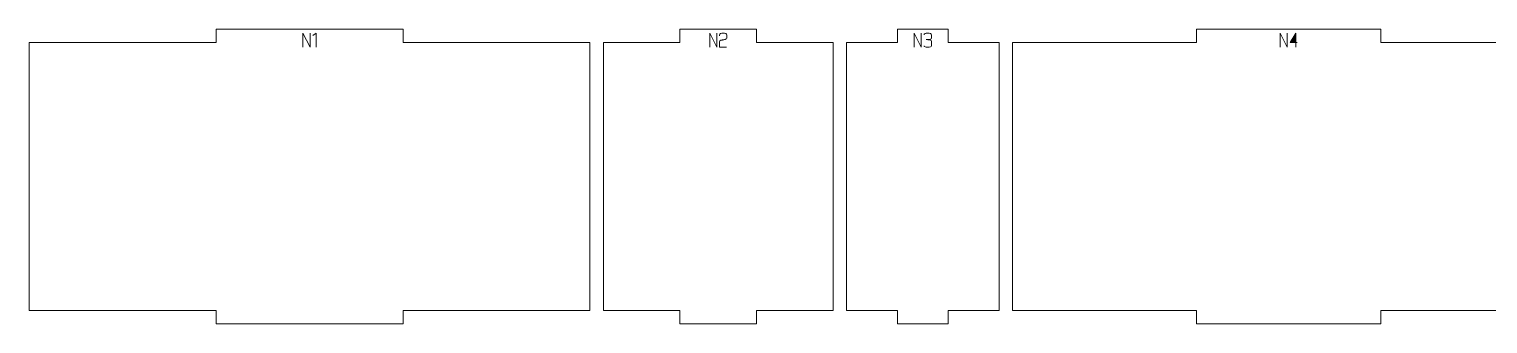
# Model space of a CAD drawing. Header units: centimetres. Extents: x -249 to 275, y -506 to 461.
# Drawn here: x 38 to 70.68, y 319.2 to 325.8 of the extents above; entities that cross this region are included whole.
import ezdxf

# ---------------------------------------------------------------- set-up
doc = ezdxf.new("R2010")
doc.units = ezdxf.units.CM
doc.header["$MEASUREMENT"] = 0
doc.layers.add('Capa 1', color=7, linetype='Continuous')

msp = doc.modelspace()

# ---------------------------------------------------------------- hatches: boundary and pattern name
at = {"layer": 'Capa 1', "true_color": 0x3e4095}
h = msp.add_hatch(color=175, dxfattribs=at)
edge = h.paths.add_edge_path()
edge.add_spline(control_points=[(44.13086, 325.39701), (44.13086, 325.39701), (44.13086, 325.71345), (44.13086, 325.71345), (44.13086, 325.71345), (44.28954, 325.39701), (44.28954, 325.39701), (44.28954, 325.39701), (44.28954, 325.71345), (44.28954, 325.71345), (44.28954, 325.71345), (44.28954, 325.39701), (44.28954, 325.39701), (44.28954, 325.39701), (44.13086, 325.71345), (44.13086, 325.71345), (44.13086, 325.71345), (44.13086, 325.39701), (44.13086, 325.39701)], knot_values=[0, 0, 0, 0, 0.16666667, 0.16666667, 0.16666667, 0.33333333, 0.33333333, 0.33333333, 0.5, 0.5, 0.5, 0.66666667, 0.66666667, 0.66666667, 0.83333333, 0.83333333, 0.83333333, 1, 1, 1, 1], degree=3, periodic=1)
h = msp.add_hatch(color=175, dxfattribs=at)
edge = h.paths.add_edge_path()
edge.add_spline(control_points=[(44.42712, 325.71391), (44.42712, 325.71391), (44.35099, 325.66117), (44.35099, 325.66117), (44.35099, 325.66117), (44.42712, 325.71391), (44.42712, 325.71391), (44.42712, 325.71391), (44.42712, 325.39701), (44.42712, 325.39701), (44.42712, 325.39701), (44.42712, 325.71391), (44.42712, 325.71391)], knot_values=[0, 0, 0, 0, 0.25, 0.25, 0.25, 0.5, 0.5, 0.5, 0.75, 0.75, 0.75, 1, 1, 1, 1], degree=3, periodic=1)
h = msp.add_hatch(color=175, dxfattribs=at)
edge = h.paths.add_edge_path()
edge.add_spline(control_points=[(53.24235, 325.39701), (53.24235, 325.39701), (53.24235, 325.71345), (53.24235, 325.71345), (53.24235, 325.71345), (53.40103, 325.39701), (53.40103, 325.39701), (53.40103, 325.39701), (53.40103, 325.71345), (53.40103, 325.71345), (53.40103, 325.71345), (53.40103, 325.39701), (53.40103, 325.39701), (53.40103, 325.39701), (53.24235, 325.71345), (53.24235, 325.71345), (53.24235, 325.71345), (53.24235, 325.39701), (53.24235, 325.39701)], knot_values=[0, 0, 0, 0, 0.16666667, 0.16666667, 0.16666667, 0.33333333, 0.33333333, 0.33333333, 0.5, 0.5, 0.5, 0.66666667, 0.66666667, 0.66666667, 0.83333333, 0.83333333, 0.83333333, 1, 1, 1, 1], degree=3, periodic=1)
h = msp.add_hatch(color=175, dxfattribs=at)
edge = h.paths.add_edge_path()
edge.add_spline(control_points=[(53.46202, 325.39701), (53.46202, 325.39701), (53.46202, 325.52955), (53.46202, 325.52955), (53.46294, 325.54147), (53.47379, 325.55064), (53.49458, 325.55706), (53.50314, 325.55768), (53.51132, 325.55867), (53.51912, 325.56005), (53.52691, 325.56142), (53.53479, 325.56287), (53.54274, 325.5644), (53.55741, 325.56685), (53.56865, 325.56884), (53.57644, 325.57036), (53.58424, 325.57189), (53.59181, 325.57388), (53.59915, 325.57633), (53.6181, 325.58336), (53.62758, 325.59238), (53.62758, 325.60338), (53.62758, 325.60338), (53.62758, 325.67814), (53.62758, 325.67814), (53.62758, 325.68792), (53.61971, 325.69625), (53.60396, 325.70313), (53.58822, 325.71001), (53.56857, 325.71345), (53.54503, 325.71345), (53.52149, 325.71345), (53.50184, 325.71001), (53.4861, 325.70313), (53.47035, 325.69625), (53.46248, 325.68792), (53.46248, 325.67814), (53.46248, 325.67814), (53.46248, 325.65567), (53.46248, 325.65567), (53.46248, 325.65567), (53.46248, 325.67814), (53.46248, 325.67814), (53.46248, 325.68792), (53.47035, 325.69625), (53.4861, 325.70313), (53.50184, 325.71001), (53.52149, 325.71345), (53.54503, 325.71345), (53.56857, 325.71345), (53.58822, 325.71001), (53.60396, 325.70313), (53.61971, 325.69625), (53.62758, 325.68792), (53.62758, 325.67814), (53.62758, 325.67814), (53.62758, 325.60338), (53.62758, 325.60338), (53.62758, 325.59238), (53.6181, 325.58336), (53.59915, 325.57633), (53.59181, 325.57388), (53.58424, 325.57189), (53.57644, 325.57036), (53.56865, 325.56884), (53.55741, 325.56685), (53.54274, 325.5644), (53.53479, 325.56287), (53.52691, 325.56142), (53.51912, 325.56005), (53.51132, 325.55867), (53.50314, 325.55768), (53.49458, 325.55706), (53.47379, 325.55064), (53.46294, 325.54147), (53.46202, 325.52955), (53.46202, 325.52955), (53.46202, 325.39701), (53.46202, 325.39701), (53.46202, 325.39701), (53.61887, 325.39701), (53.61887, 325.39701), (53.61887, 325.39701), (53.46202, 325.39701), (53.46202, 325.39701)], knot_values=[0, 0, 0, 0, 0.03571429, 0.03571429, 0.03571429, 0.07142857, 0.07142857, 0.07142857, 0.10714286, 0.10714286, 0.10714286, 0.14285714, 0.14285714, 0.14285714, 0.17857143, 0.17857143, 0.17857143, 0.21428571, 0.21428571, 0.21428571, 0.25, 0.25, 0.25, 0.28571429, 0.28571429, 0.28571429, 0.32142857, 0.32142857, 0.32142857, 0.35714286, 0.35714286, 0.35714286, 0.39285714, 0.39285714, 0.39285714, 0.42857143, 0.42857143, 0.42857143, 0.46428571, 0.46428571, 0.46428571, 0.5, 0.5, 0.5, 0.53571429, 0.53571429, 0.53571429, 0.57142857, 0.57142857, 0.57142857, 0.60714286, 0.60714286, 0.60714286, 0.64285714, 0.64285714, 0.64285714, 0.67857143, 0.67857143, 0.67857143, 0.71428571, 0.71428571, 0.71428571, 0.75, 0.75, 0.75, 0.78571429, 0.78571429, 0.78571429, 0.82142857, 0.82142857, 0.82142857, 0.85714286, 0.85714286, 0.85714286, 0.89285714, 0.89285714, 0.89285714, 0.92857143, 0.92857143, 0.92857143, 0.96428571, 0.96428571, 0.96428571, 1, 1, 1, 1], degree=3, periodic=1)
h = msp.add_hatch(color=175, dxfattribs=at)
edge = h.paths.add_edge_path()
edge.add_spline(control_points=[(57.82485, 325.39701), (57.82485, 325.39701), (57.82485, 325.71345), (57.82485, 325.71345), (57.82485, 325.71345), (57.98353, 325.39701), (57.98353, 325.39701), (57.98353, 325.39701), (57.98353, 325.71345), (57.98353, 325.71345), (57.98353, 325.71345), (57.98353, 325.39701), (57.98353, 325.39701), (57.98353, 325.39701), (57.82485, 325.71345), (57.82485, 325.71345), (57.82485, 325.71345), (57.82485, 325.39701), (57.82485, 325.39701)], knot_values=[0, 0, 0, 0, 0.16666667, 0.16666667, 0.16666667, 0.33333333, 0.33333333, 0.33333333, 0.5, 0.5, 0.5, 0.66666667, 0.66666667, 0.66666667, 0.83333333, 0.83333333, 0.83333333, 1, 1, 1, 1], degree=3, periodic=1)
h = msp.add_hatch(color=175, dxfattribs=at)
edge = h.paths.add_edge_path()
edge.add_spline(control_points=[(58.12753, 325.39701), (58.10399, 325.39701), (58.08434, 325.40045), (58.0686, 325.40733), (58.05285, 325.41421), (58.04498, 325.42254), (58.04498, 325.43232), (58.04498, 325.42254), (58.05285, 325.41421), (58.0686, 325.40733), (58.08434, 325.40045), (58.10399, 325.39701), (58.12753, 325.39701), (58.15107, 325.39701), (58.17072, 325.40045), (58.18646, 325.40733), (58.20221, 325.41421), (58.21008, 325.42254), (58.21008, 325.43232), (58.21008, 325.43232), (58.21008, 325.53551), (58.21008, 325.53551), (58.21008, 325.54377), (58.20442, 325.55095), (58.19311, 325.55706), (58.1818, 325.56318), (58.14863, 325.56731), (58.09359, 325.56945), (58.14832, 325.57281), (58.18119, 325.57679), (58.19219, 325.58137), (58.2032, 325.58596), (58.20916, 325.59345), (58.21008, 325.60384), (58.21008, 325.60384), (58.21008, 325.67814), (58.21008, 325.67814), (58.21008, 325.68792), (58.20221, 325.69625), (58.18646, 325.70313), (58.17072, 325.71001), (58.15107, 325.71345), (58.12753, 325.71345), (58.10399, 325.71345), (58.08434, 325.71001), (58.0686, 325.70313), (58.05285, 325.69625), (58.04498, 325.68792), (58.04498, 325.67814), (58.04498, 325.68792), (58.05285, 325.69625), (58.0686, 325.70313), (58.08434, 325.71001), (58.10399, 325.71345), (58.12753, 325.71345), (58.15107, 325.71345), (58.17072, 325.71001), (58.18646, 325.70313), (58.20221, 325.69625), (58.21008, 325.68792), (58.21008, 325.67814), (58.21008, 325.67814), (58.21008, 325.60384), (58.21008, 325.60384), (58.20916, 325.59345), (58.2032, 325.58596), (58.19219, 325.58137), (58.18119, 325.57679), (58.14832, 325.57281), (58.09359, 325.56945), (58.14863, 325.56731), (58.1818, 325.56318), (58.19311, 325.55706), (58.20442, 325.55095), (58.21008, 325.54377), (58.21008, 325.53551), (58.21008, 325.53551), (58.21008, 325.43232), (58.21008, 325.43232), (58.21008, 325.42254), (58.20221, 325.41421), (58.18646, 325.40733), (58.17072, 325.40045), (58.15107, 325.39701), (58.12753, 325.39701)], knot_values=[0, 0, 0, 0, 0.03571429, 0.03571429, 0.03571429, 0.07142857, 0.07142857, 0.07142857, 0.10714286, 0.10714286, 0.10714286, 0.14285714, 0.14285714, 0.14285714, 0.17857143, 0.17857143, 0.17857143, 0.21428571, 0.21428571, 0.21428571, 0.25, 0.25, 0.25, 0.28571429, 0.28571429, 0.28571429, 0.32142857, 0.32142857, 0.32142857, 0.35714286, 0.35714286, 0.35714286, 0.39285714, 0.39285714, 0.39285714, 0.42857143, 0.42857143, 0.42857143, 0.46428571, 0.46428571, 0.46428571, 0.5, 0.5, 0.5, 0.53571429, 0.53571429, 0.53571429, 0.57142857, 0.57142857, 0.57142857, 0.60714286, 0.60714286, 0.60714286, 0.64285714, 0.64285714, 0.64285714, 0.67857143, 0.67857143, 0.67857143, 0.71428571, 0.71428571, 0.71428571, 0.75, 0.75, 0.75, 0.78571429, 0.78571429, 0.78571429, 0.82142857, 0.82142857, 0.82142857, 0.85714286, 0.85714286, 0.85714286, 0.89285714, 0.89285714, 0.89285714, 0.92857143, 0.92857143, 0.92857143, 0.96428571, 0.96428571, 0.96428571, 1, 1, 1, 1], degree=3, periodic=1)
h = msp.add_hatch(color=175, dxfattribs=at)
edge = h.paths.add_edge_path()
edge.add_spline(control_points=[(66.02335, 325.39701), (66.02335, 325.39701), (66.02335, 325.71345), (66.02335, 325.71345), (66.02335, 325.71345), (66.18203, 325.39701), (66.18203, 325.39701), (66.18203, 325.39701), (66.18203, 325.71345), (66.18203, 325.71345), (66.18203, 325.71345), (66.18203, 325.39701), (66.18203, 325.39701), (66.18203, 325.39701), (66.02335, 325.71345), (66.02335, 325.71345), (66.02335, 325.71345), (66.02335, 325.39701), (66.02335, 325.39701)], knot_values=[0, 0, 0, 0, 0.16666667, 0.16666667, 0.16666667, 0.33333333, 0.33333333, 0.33333333, 0.5, 0.5, 0.5, 0.66666667, 0.66666667, 0.66666667, 0.83333333, 0.83333333, 0.83333333, 1, 1, 1, 1], degree=3, periodic=1)
h = msp.add_hatch(color=175, dxfattribs=at)
edge = h.paths.add_edge_path()
edge.add_spline(control_points=[(66.37327, 325.50157), (66.37327, 325.50157), (66.37327, 325.71391), (66.37327, 325.71391), (66.37327, 325.71391), (66.24348, 325.50157), (66.24348, 325.50157), (66.24348, 325.50157), (66.37327, 325.50157), (66.37327, 325.50157)], knot_values=[0, 0, 0, 0, 0.33333333, 0.33333333, 0.33333333, 0.66666667, 0.66666667, 0.66666667, 1, 1, 1, 1], degree=3, periodic=1)
h = msp.add_hatch(color=175, dxfattribs=at)
edge = h.paths.add_edge_path()
edge.add_spline(control_points=[(66.37327, 325.50157), (66.37327, 325.50157), (66.37327, 325.39701), (66.37327, 325.39701), (66.37327, 325.39701), (66.37327, 325.50157), (66.37327, 325.50157), (66.37327, 325.50157), (66.24348, 325.50157), (66.24348, 325.50157), (66.24348, 325.50157), (66.37327, 325.71391), (66.37327, 325.71391), (66.37327, 325.71391), (66.37327, 325.50157), (66.37327, 325.50157), (66.37327, 325.50157), (66.40308, 325.50157), (66.40308, 325.50157), (66.40308, 325.50157), (66.37327, 325.50157), (66.37327, 325.50157)], knot_values=[0, 0, 0, 0, 0.14285714, 0.14285714, 0.14285714, 0.28571429, 0.28571429, 0.28571429, 0.42857143, 0.42857143, 0.42857143, 0.57142857, 0.57142857, 0.57142857, 0.71428571, 0.71428571, 0.71428571, 0.85714286, 0.85714286, 0.85714286, 1, 1, 1, 1], degree=3, periodic=1)

# ---------------------------------------------------------------- linework, layer by layer
at = {"layer": 'Capa 1', "color": 240, "lineweight": 9}
for points in [[(37.99708, 325.50341), (37.99708, 325.50341), (37.99708, 319.50341), (37.99708, 319.50341), (37.99708, 319.50341), (42.18502, 319.50341), (42.18502, 319.50341), (42.18502, 319.50341), (42.18502, 319.20341), (42.18502, 319.20341), (42.18502, 319.20341), (46.37295, 319.20341), (46.37295, 319.20341), (46.37295, 319.20341), (46.37295, 319.50341), (46.37295, 319.50341), (46.37295, 319.50341), (50.56089, 319.50341), (50.56089, 319.50341), (50.56089, 319.50341), (50.56089, 325.50341), (50.56089, 325.50341), (50.56089, 325.50341), (46.37295, 325.50341), (46.37295, 325.50341), (46.37295, 325.50341), (46.37295, 325.80341), (46.37295, 325.80341), (46.37295, 325.80341), (42.18502, 325.80341), (42.18502, 325.80341), (42.18502, 325.80341), (42.18502, 325.50341), (42.18502, 325.50341), (42.18502, 325.50341), (37.99708, 325.50341), (37.99708, 325.50341)], [(50.86089, 325.50341), (50.86089, 325.50341), (50.86089, 319.50341), (50.86089, 319.50341), (50.86089, 319.50341), (52.57694, 319.50341), (52.57694, 319.50341), (52.57694, 319.50341), (52.57694, 319.20341), (52.57694, 319.20341), (52.57694, 319.20341), (54.29299, 319.20341), (54.29299, 319.20341), (54.29299, 319.20341), (54.29299, 319.50341), (54.29299, 319.50341), (54.29299, 319.50341), (56.00904, 319.50341), (56.00904, 319.50341), (56.00904, 319.50341), (56.00904, 325.50341), (56.00904, 325.50341), (56.00904, 325.50341), (54.29299, 325.50341), (54.29299, 325.50341), (54.29299, 325.50341), (54.29299, 325.80341), (54.29299, 325.80341), (54.29299, 325.80341), (52.57694, 325.80341), (52.57694, 325.80341), (52.57694, 325.80341), (52.57694, 325.50341), (52.57694, 325.50341), (52.57694, 325.50341), (50.86089, 325.50341), (50.86089, 325.50341)], [(56.30904, 325.50341), (56.30904, 325.50341), (56.30904, 319.50341), (56.30904, 319.50341), (56.30904, 319.50341), (57.44799, 319.50341), (57.44799, 319.50341), (57.44799, 319.50341), (57.44799, 319.20341), (57.44799, 319.20341), (57.44799, 319.20341), (58.58694, 319.20341), (58.58694, 319.20341), (58.58694, 319.20341), (58.58694, 319.50341), (58.58694, 319.50341), (58.58694, 319.50341), (59.72589, 319.50341), (59.72589, 319.50341), (59.72589, 319.50341), (59.72589, 325.50341), (59.72589, 325.50341), (59.72589, 325.50341), (58.58694, 325.50341), (58.58694, 325.50341), (58.58694, 325.50341), (58.58694, 325.80341), (58.58694, 325.80341), (58.58694, 325.80341), (57.44799, 325.80341), (57.44799, 325.80341), (57.44799, 325.80341), (57.44799, 325.50341), (57.44799, 325.50341), (57.44799, 325.50341), (56.30904, 325.50341), (56.30904, 325.50341)], [(60.02589, 325.50341), (60.02589, 325.50341), (60.02589, 319.50341), (60.02589, 319.50341), (60.02589, 319.50341), (64.15078, 319.50341), (64.15078, 319.50341), (64.15078, 319.50341), (64.15078, 319.20341), (64.15078, 319.20341), (64.15078, 319.20341), (68.27566, 319.20341), (68.27566, 319.20341), (68.27566, 319.20341), (68.27566, 319.50341), (68.27566, 319.50341), (68.27566, 319.50341), (72.40055, 319.50341), (72.40055, 319.50341), (72.40055, 319.50341), (72.40055, 325.50341), (72.40055, 325.50341), (72.40055, 325.50341), (68.27566, 325.50341), (68.27566, 325.50341), (68.27566, 325.50341), (68.27566, 325.80341), (68.27566, 325.80341), (68.27566, 325.80341), (64.15078, 325.80341), (64.15078, 325.80341), (64.15078, 325.80341), (64.15078, 325.50341), (64.15078, 325.50341), (64.15078, 325.50341), (60.02589, 325.50341), (60.02589, 325.50341)]]:
    msp.add_open_spline(points, degree=3, knots=[0, 0, 0, 0, 0.08333333, 0.08333333, 0.08333333, 0.16666667, 0.16666667, 0.16666667, 0.25, 0.25, 0.25, 0.33333333, 0.33333333, 0.33333333, 0.41666667, 0.41666667, 0.41666667, 0.5, 0.5, 0.5, 0.58333333, 0.58333333, 0.58333333, 0.66666667, 0.66666667, 0.66666667, 0.75, 0.75, 0.75, 0.83333333, 0.83333333, 0.83333333, 0.91666667, 0.91666667, 0.91666667, 1, 1, 1, 1], dxfattribs=at)
at = {"layer": 'Capa 1', "color": 114, "lineweight": 9}
for points, knots in [([(44.13086, 325.39701), (44.13086, 325.39701), (44.13086, 325.71345), (44.13086, 325.71345), (44.13086, 325.71345), (44.28954, 325.39701), (44.28954, 325.39701), (44.28954, 325.39701), (44.28954, 325.71345), (44.28954, 325.71345), (44.28954, 325.71345), (44.28954, 325.39701), (44.28954, 325.39701), (44.28954, 325.39701), (44.13086, 325.71345), (44.13086, 325.71345), (44.13086, 325.71345), (44.13086, 325.39701), (44.13086, 325.39701)], [0, 0, 0, 0, 0.16666667, 0.16666667, 0.16666667, 0.33333333, 0.33333333, 0.33333333, 0.5, 0.5, 0.5, 0.66666667, 0.66666667, 0.66666667, 0.83333333, 0.83333333, 0.83333333, 1, 1, 1, 1]), ([(44.42712, 325.71391), (44.42712, 325.71391), (44.35099, 325.66117), (44.35099, 325.66117), (44.35099, 325.66117), (44.42712, 325.71391), (44.42712, 325.71391), (44.42712, 325.71391), (44.42712, 325.39701), (44.42712, 325.39701), (44.42712, 325.39701), (44.42712, 325.71391), (44.42712, 325.71391)], [0, 0, 0, 0, 0.25, 0.25, 0.25, 0.5, 0.5, 0.5, 0.75, 0.75, 0.75, 1, 1, 1, 1]), ([(53.24235, 325.39701), (53.24235, 325.39701), (53.24235, 325.71345), (53.24235, 325.71345), (53.24235, 325.71345), (53.40103, 325.39701), (53.40103, 325.39701), (53.40103, 325.39701), (53.40103, 325.71345), (53.40103, 325.71345), (53.40103, 325.71345), (53.40103, 325.39701), (53.40103, 325.39701), (53.40103, 325.39701), (53.24235, 325.71345), (53.24235, 325.71345), (53.24235, 325.71345), (53.24235, 325.39701), (53.24235, 325.39701)], [0, 0, 0, 0, 0.16666667, 0.16666667, 0.16666667, 0.33333333, 0.33333333, 0.33333333, 0.5, 0.5, 0.5, 0.66666667, 0.66666667, 0.66666667, 0.83333333, 0.83333333, 0.83333333, 1, 1, 1, 1]), ([(53.46202, 325.39701), (53.46202, 325.39701), (53.46202, 325.52955), (53.46202, 325.52955), (53.46294, 325.54147), (53.47379, 325.55064), (53.49458, 325.55706), (53.50314, 325.55768), (53.51132, 325.55867), (53.51912, 325.56005), (53.52691, 325.56142), (53.53479, 325.56287), (53.54274, 325.5644), (53.55741, 325.56685), (53.56865, 325.56884), (53.57644, 325.57036), (53.58424, 325.57189), (53.59181, 325.57388), (53.59915, 325.57633), (53.6181, 325.58336), (53.62758, 325.59238), (53.62758, 325.60338), (53.62758, 325.60338), (53.62758, 325.67814), (53.62758, 325.67814), (53.62758, 325.68792), (53.61971, 325.69625), (53.60396, 325.70313), (53.58822, 325.71001), (53.56857, 325.71345), (53.54503, 325.71345), (53.52149, 325.71345), (53.50184, 325.71001), (53.4861, 325.70313), (53.47035, 325.69625), (53.46248, 325.68792), (53.46248, 325.67814), (53.46248, 325.67814), (53.46248, 325.65567), (53.46248, 325.65567), (53.46248, 325.65567), (53.46248, 325.67814), (53.46248, 325.67814), (53.46248, 325.68792), (53.47035, 325.69625), (53.4861, 325.70313), (53.50184, 325.71001), (53.52149, 325.71345), (53.54503, 325.71345), (53.56857, 325.71345), (53.58822, 325.71001), (53.60396, 325.70313), (53.61971, 325.69625), (53.62758, 325.68792), (53.62758, 325.67814), (53.62758, 325.67814), (53.62758, 325.60338), (53.62758, 325.60338), (53.62758, 325.59238), (53.6181, 325.58336), (53.59915, 325.57633), (53.59181, 325.57388), (53.58424, 325.57189), (53.57644, 325.57036), (53.56865, 325.56884), (53.55741, 325.56685), (53.54274, 325.5644), (53.53479, 325.56287), (53.52691, 325.56142), (53.51912, 325.56005), (53.51132, 325.55867), (53.50314, 325.55768), (53.49458, 325.55706), (53.47379, 325.55064), (53.46294, 325.54147), (53.46202, 325.52955), (53.46202, 325.52955), (53.46202, 325.39701), (53.46202, 325.39701), (53.46202, 325.39701), (53.61887, 325.39701), (53.61887, 325.39701), (53.61887, 325.39701), (53.46202, 325.39701), (53.46202, 325.39701)], [0, 0, 0, 0, 0.03571429, 0.03571429, 0.03571429, 0.07142857, 0.07142857, 0.07142857, 0.10714286, 0.10714286, 0.10714286, 0.14285714, 0.14285714, 0.14285714, 0.17857143, 0.17857143, 0.17857143, 0.21428571, 0.21428571, 0.21428571, 0.25, 0.25, 0.25, 0.28571429, 0.28571429, 0.28571429, 0.32142857, 0.32142857, 0.32142857, 0.35714286, 0.35714286, 0.35714286, 0.39285714, 0.39285714, 0.39285714, 0.42857143, 0.42857143, 0.42857143, 0.46428571, 0.46428571, 0.46428571, 0.5, 0.5, 0.5, 0.53571429, 0.53571429, 0.53571429, 0.57142857, 0.57142857, 0.57142857, 0.60714286, 0.60714286, 0.60714286, 0.64285714, 0.64285714, 0.64285714, 0.67857143, 0.67857143, 0.67857143, 0.71428571, 0.71428571, 0.71428571, 0.75, 0.75, 0.75, 0.78571429, 0.78571429, 0.78571429, 0.82142857, 0.82142857, 0.82142857, 0.85714286, 0.85714286, 0.85714286, 0.89285714, 0.89285714, 0.89285714, 0.92857143, 0.92857143, 0.92857143, 0.96428571, 0.96428571, 0.96428571, 1, 1, 1, 1]), ([(57.82485, 325.39701), (57.82485, 325.39701), (57.82485, 325.71345), (57.82485, 325.71345), (57.82485, 325.71345), (57.98353, 325.39701), (57.98353, 325.39701), (57.98353, 325.39701), (57.98353, 325.71345), (57.98353, 325.71345), (57.98353, 325.71345), (57.98353, 325.39701), (57.98353, 325.39701), (57.98353, 325.39701), (57.82485, 325.71345), (57.82485, 325.71345), (57.82485, 325.71345), (57.82485, 325.39701), (57.82485, 325.39701)], [0, 0, 0, 0, 0.16666667, 0.16666667, 0.16666667, 0.33333333, 0.33333333, 0.33333333, 0.5, 0.5, 0.5, 0.66666667, 0.66666667, 0.66666667, 0.83333333, 0.83333333, 0.83333333, 1, 1, 1, 1]), ([(58.12753, 325.39701), (58.10399, 325.39701), (58.08434, 325.40045), (58.0686, 325.40733), (58.05285, 325.41421), (58.04498, 325.42254), (58.04498, 325.43232), (58.04498, 325.42254), (58.05285, 325.41421), (58.0686, 325.40733), (58.08434, 325.40045), (58.10399, 325.39701), (58.12753, 325.39701), (58.15107, 325.39701), (58.17072, 325.40045), (58.18646, 325.40733), (58.20221, 325.41421), (58.21008, 325.42254), (58.21008, 325.43232), (58.21008, 325.43232), (58.21008, 325.53551), (58.21008, 325.53551), (58.21008, 325.54377), (58.20442, 325.55095), (58.19311, 325.55706), (58.1818, 325.56318), (58.14863, 325.56731), (58.09359, 325.56945), (58.14832, 325.57281), (58.18119, 325.57679), (58.19219, 325.58137), (58.2032, 325.58596), (58.20916, 325.59345), (58.21008, 325.60384), (58.21008, 325.60384), (58.21008, 325.67814), (58.21008, 325.67814), (58.21008, 325.68792), (58.20221, 325.69625), (58.18646, 325.70313), (58.17072, 325.71001), (58.15107, 325.71345), (58.12753, 325.71345), (58.10399, 325.71345), (58.08434, 325.71001), (58.0686, 325.70313), (58.05285, 325.69625), (58.04498, 325.68792), (58.04498, 325.67814), (58.04498, 325.68792), (58.05285, 325.69625), (58.0686, 325.70313), (58.08434, 325.71001), (58.10399, 325.71345), (58.12753, 325.71345), (58.15107, 325.71345), (58.17072, 325.71001), (58.18646, 325.70313), (58.20221, 325.69625), (58.21008, 325.68792), (58.21008, 325.67814), (58.21008, 325.67814), (58.21008, 325.60384), (58.21008, 325.60384), (58.20916, 325.59345), (58.2032, 325.58596), (58.19219, 325.58137), (58.18119, 325.57679), (58.14832, 325.57281), (58.09359, 325.56945), (58.14863, 325.56731), (58.1818, 325.56318), (58.19311, 325.55706), (58.20442, 325.55095), (58.21008, 325.54377), (58.21008, 325.53551), (58.21008, 325.53551), (58.21008, 325.43232), (58.21008, 325.43232), (58.21008, 325.42254), (58.20221, 325.41421), (58.18646, 325.40733), (58.17072, 325.40045), (58.15107, 325.39701), (58.12753, 325.39701)], [0, 0, 0, 0, 0.03571429, 0.03571429, 0.03571429, 0.07142857, 0.07142857, 0.07142857, 0.10714286, 0.10714286, 0.10714286, 0.14285714, 0.14285714, 0.14285714, 0.17857143, 0.17857143, 0.17857143, 0.21428571, 0.21428571, 0.21428571, 0.25, 0.25, 0.25, 0.28571429, 0.28571429, 0.28571429, 0.32142857, 0.32142857, 0.32142857, 0.35714286, 0.35714286, 0.35714286, 0.39285714, 0.39285714, 0.39285714, 0.42857143, 0.42857143, 0.42857143, 0.46428571, 0.46428571, 0.46428571, 0.5, 0.5, 0.5, 0.53571429, 0.53571429, 0.53571429, 0.57142857, 0.57142857, 0.57142857, 0.60714286, 0.60714286, 0.60714286, 0.64285714, 0.64285714, 0.64285714, 0.67857143, 0.67857143, 0.67857143, 0.71428571, 0.71428571, 0.71428571, 0.75, 0.75, 0.75, 0.78571429, 0.78571429, 0.78571429, 0.82142857, 0.82142857, 0.82142857, 0.85714286, 0.85714286, 0.85714286, 0.89285714, 0.89285714, 0.89285714, 0.92857143, 0.92857143, 0.92857143, 0.96428571, 0.96428571, 0.96428571, 1, 1, 1, 1]), ([(66.02335, 325.39701), (66.02335, 325.39701), (66.02335, 325.71345), (66.02335, 325.71345), (66.02335, 325.71345), (66.18203, 325.39701), (66.18203, 325.39701), (66.18203, 325.39701), (66.18203, 325.71345), (66.18203, 325.71345), (66.18203, 325.71345), (66.18203, 325.39701), (66.18203, 325.39701), (66.18203, 325.39701), (66.02335, 325.71345), (66.02335, 325.71345), (66.02335, 325.71345), (66.02335, 325.39701), (66.02335, 325.39701)], [0, 0, 0, 0, 0.16666667, 0.16666667, 0.16666667, 0.33333333, 0.33333333, 0.33333333, 0.5, 0.5, 0.5, 0.66666667, 0.66666667, 0.66666667, 0.83333333, 0.83333333, 0.83333333, 1, 1, 1, 1]), ([(66.37327, 325.50157), (66.37327, 325.50157), (66.37327, 325.71391), (66.37327, 325.71391), (66.37327, 325.71391), (66.24348, 325.50157), (66.24348, 325.50157), (66.24348, 325.50157), (66.37327, 325.50157), (66.37327, 325.50157)], [0, 0, 0, 0, 0.33333333, 0.33333333, 0.33333333, 0.66666667, 0.66666667, 0.66666667, 1, 1, 1, 1]), ([(66.37327, 325.50157), (66.37327, 325.50157), (66.37327, 325.39701), (66.37327, 325.39701), (66.37327, 325.39701), (66.37327, 325.50157), (66.37327, 325.50157), (66.37327, 325.50157), (66.24348, 325.50157), (66.24348, 325.50157), (66.24348, 325.50157), (66.37327, 325.71391), (66.37327, 325.71391), (66.37327, 325.71391), (66.37327, 325.50157), (66.37327, 325.50157), (66.37327, 325.50157), (66.40308, 325.50157), (66.40308, 325.50157), (66.40308, 325.50157), (66.37327, 325.50157), (66.37327, 325.50157)], [0, 0, 0, 0, 0.14285714, 0.14285714, 0.14285714, 0.28571429, 0.28571429, 0.28571429, 0.42857143, 0.42857143, 0.42857143, 0.57142857, 0.57142857, 0.57142857, 0.71428571, 0.71428571, 0.71428571, 0.85714286, 0.85714286, 0.85714286, 1, 1, 1, 1])]:
    msp.add_open_spline(points, degree=3, knots=knots, dxfattribs=at)

doc.saveas('drawing.dxf')
